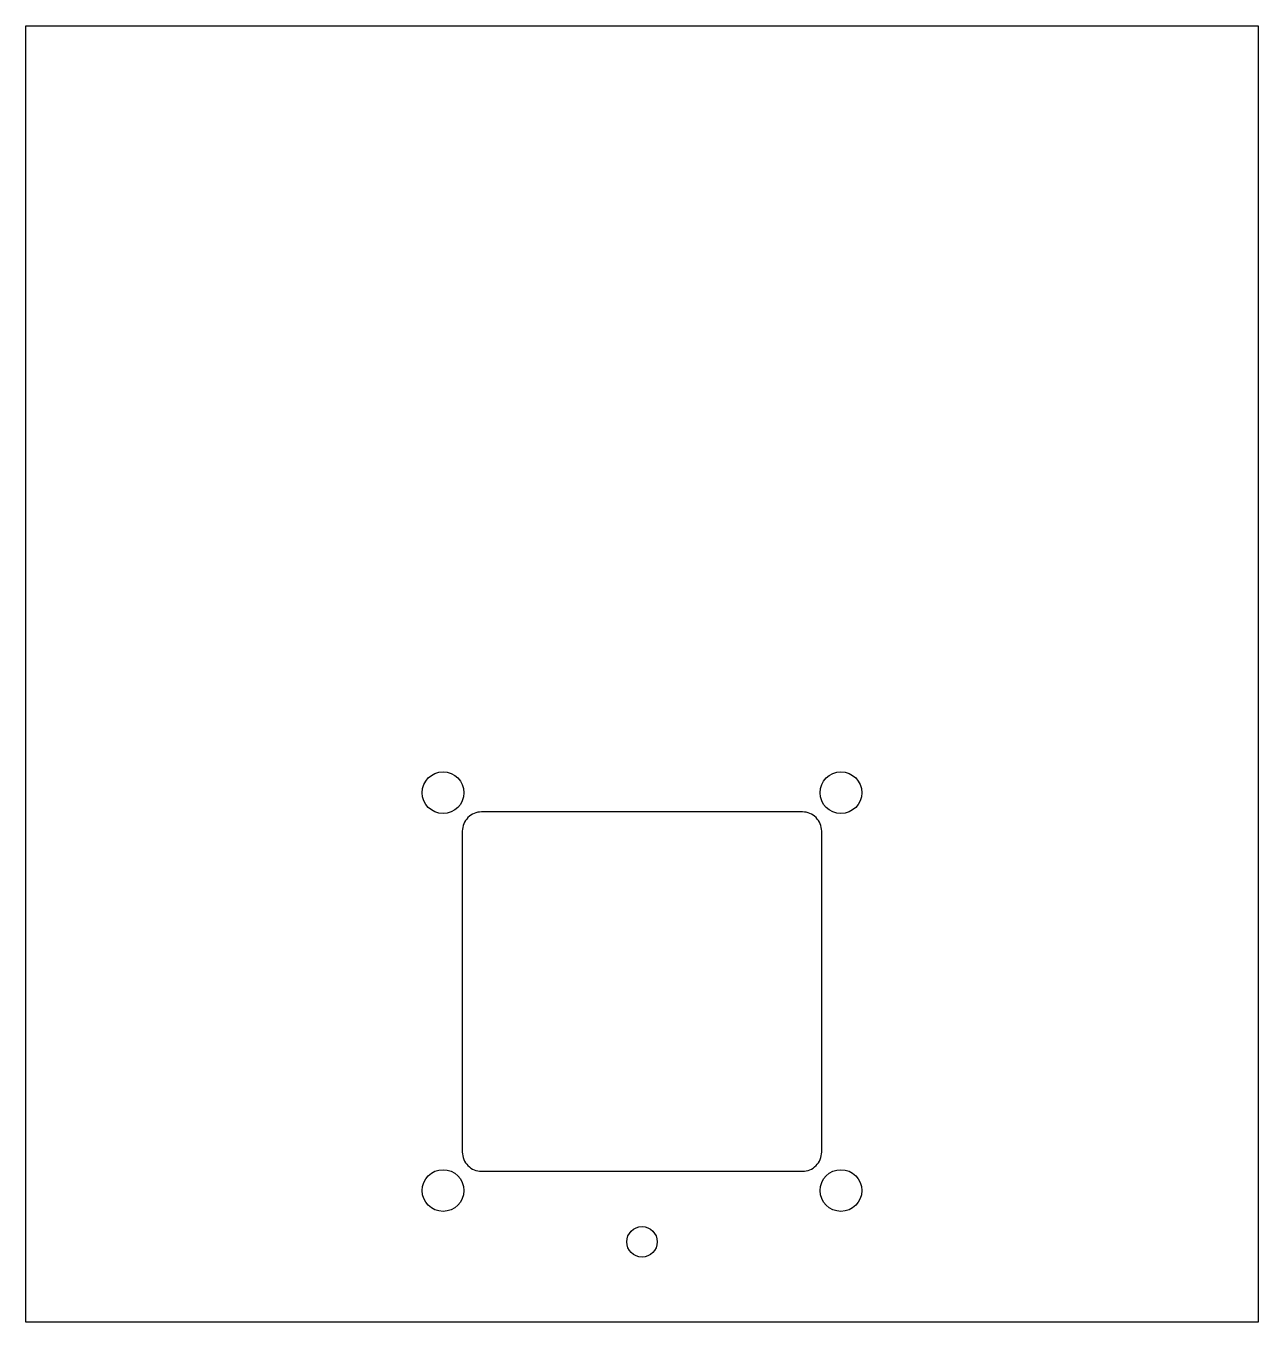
# Model space of a CAD drawing. Header units: millimetres. Extents: x -252 to 132, y -163 to 241.
import ezdxf

# ---------------------------------------------------------------- set-up
doc = ezdxf.new("R2010")
doc.units = ezdxf.units.MM
doc.layers.get('0').update_dxf_attribs({"linetype": 'CONTINUOUS'})

msp = doc.modelspace()

# ---------------------------------------------------------------- linework, layer by layer
msp.add_lwpolyline([(-252, -163), (-252, 241), (132, 241), (132, -163)], close=True)
msp.add_lwpolyline([(-10, -116, 0.414214), (-4, -110), (-4, -10, 0.414214), (-10, -4), (-110, -4, 0.414214), (-116, -10), (-116, -110, 0.414214), (-110, -116)], format="xyb", close=True)
for centre, radius in [((-122, 2), 6.5), ((2, 2), 6.5), ((-122, -122), 6.5), ((2, -122), 6.5), ((-60, -138), 4.75)]:
    msp.add_circle(centre, radius)

doc.saveas('drawing.dxf')
